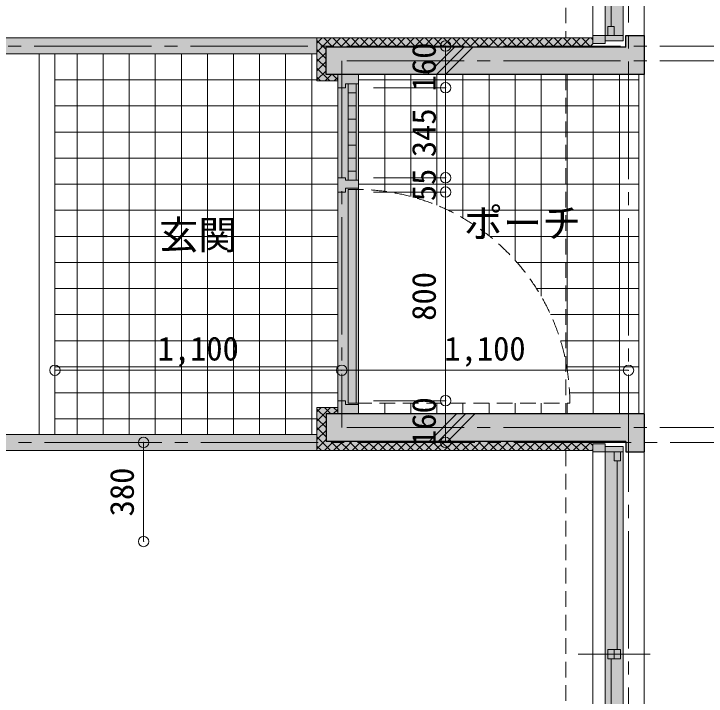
# Model space of a CAD drawing. Units: millimetres at full size, sheet at 1:50. Extents: x -9674 to 9699, y -6794 to 6791.
# Drawn here: x 4065 to 6720, y -941 to 1675 of the extents above; entities that cross this region are included whole.
import ezdxf
from ezdxf.enums import TextEntityAlignment as Align

# ---------------------------------------------------------------- set-up
doc = ezdxf.new("R2010")
doc.units = ezdxf.units.MM
doc.header["$LTSCALE"] = 50
doc.header["$PDMODE"] = 32
doc.header["$PDSIZE"] = 40
doc.linetypes.add('CHAIN2', pattern=[12, 9, -1, 1, -1])
doc.linetypes.add('DASHED1', pattern=[1.8, 1.2, -0.6])
for name, color, linetype, lineweight in [('1-0_芯', 7, 'CHAIN2', 9), ('1-1_躯体', 2, 'Continuous', 25), ('1-2_間仕切', 3, 'Continuous', 18), ('1-3_建具', 3, 'Continuous', 18), ('1-5_設備', 7, 'Continuous', 9), ('1-6_ﾊﾞﾙｺﾆｰ・階段', 4, 'Continuous', 9), ('1-8_ハッチ', 4, 'Continuous', 9), ('1-A_文字', 7, 'Continuous', 9), ('1-B_寸法', 7, 'Continuous', 9), ('1-C_梁', 7, 'DASHED1', 9)]:
    doc.layers.add(name, color=color, linetype=linetype, lineweight=lineweight)
for name, color, linetype in [('4-0', 1, 'Continuous'), ('4-1', 2, 'Continuous'), ('4-2', 4, 'Continuous'), ('4-F', 4, 'Continuous')]:
    doc.layers.add(name, color=color, linetype=linetype)
doc.styles.add('ＭＳ ゴシック', font='')
doc.styles.get('ＭＳ ゴシック').set_extended_font_data('MS Gothic')

msp = doc.modelspace()

# ---------------------------------------------------------------- linework, layer by layer
at = {"layer": '1-0_芯'}
for p, q in [((6422.5, 4491.87), (6422.5, -3188.13)), ((8192.5, 1551.87), (2022.5, 1551.87)), ((5322.5, 1495.37), (5322.5, 88.37)), ((8192.5, 1495.37), (5322.5, 1495.37)), ((8192.5, 88.37), (5322.5, 88.37)), ((-8417.5, 31.87), (8192.5, 31.87))]:
    msp.add_line(p, q, dxfattribs=at)
at = {"layer": '1-1_躯体'}
for p, q in [((6412.5, 1547.87), (6412.5, 1591.85)), ((6412.5, 1547.87), (5262.5, 1547.87)), ((6482.5, 140.87), (6482.5, -4.15)), ((6412.5, 35.87), (5262.5, 35.87))]:
    msp.add_line(p, q, dxfattribs=at)
for points in [[(6412.5, 1591.85), (6482.5, 1591.85), (6482.5, 1442.87)], [(6482.5, 1442.87), (5262.5, 1442.87), (5262.5, 1547.87)], [(6482.5, 140.87), (5262.5, 140.87), (5262.5, 35.87)], [(6412.5, 35.87), (6412.5, -4.15), (6482.5, -4.15)]]:
    msp.add_lwpolyline(points, dxfattribs=at)
at = {"layer": '1-2_間仕切'}
for p, q in [((5227.5, 1582.87), (3702.5, 1582.87)), ((5227.5, 1521.87), (3702.5, 1521.87)), ((5227.5, 61.87), (3702.5, 61.87)), ((5227.5, 0.87), (3702.5, 0.87))]:
    msp.add_line(p, q, dxfattribs=at)
at = {"layer": '1-3_建具', "color": 7, "lineweight": 9}
for p, q in [((6285.5, 1591.85), (6285.5, 2861.85)), ((6332.5, 2846.85), (6332.5, 1606.85)), ((6402.5, 2846.85), (6402.5, 1606.85)), ((6482.5, 1591.85), (6482.5, 2861.85)), ((6332.5, 1606.85), (6332.5, 1591.85)), ((6402.5, 1571.85), (6402.5, 1606.85)), ((6332.5, 1591.85), (6402.5, 1591.85)), ((6402.5, 1571.85), (6332.5, 1571.85)), ((5307.5, 1046.87), (5307.5, 1391.87)), ((5347.5, 1036.87), (5347.5, 1406.87)), ((5377.5, 1036.87), (5377.5, 1406.87)), ((5387.5, 1406.87), (5387.5, 1036.87)), ((5347.5, 1371.87), (5377.5, 1371.87)), ((5347.5, 1321.87), (5377.5, 1321.87)), ((5347.5, 1271.87), (5377.5, 1271.87)), ((5347.5, 1221.87), (5377.5, 1221.87)), ((5347.5, 1171.87), (5377.5, 1171.87)), ((5347.5, 1121.87), (5377.5, 1121.87)), ((5347.5, 1071.87), (5377.5, 1071.87)), ((5307.5, 991.87), (5307.5, 191.87)), ((5387.5, 176.87), (5387.5, 1006.87)), ((6402.5, 15.85), (6332.5, 15.85)), ((6402.5, 15.85), (6402.5, -19.15)), ((6285.5, -1556.13), (6285.5, -4.15)), ((6332.5, -4.15), (6402.5, -4.15)), ((6332.5, -19.15), (6332.5, -4.15)), ((6332.5, -19.15), (6332.5, -1541.13)), ((6402.5, -19.15), (6402.5, -1541.13)), ((6482.5, -1556.13), (6482.5, -4.15)), ((6505.98, -780.14), (6229.02, -780.14))]:
    msp.add_line(p, q, dxfattribs=at)
at = {"layer": '1-3_建具'}
for p, q in [((6355.5, 2209.35), (6355.5, 1626.85)), ((6343.5, 1626.85), (6343.5, 1591.85)), ((6285.5, 1591.85), (6332.5, 1591.85)), ((6285.5, 1561.85), (6285.5, 1591.85)), ((6332.5, 1561.85), (6332.5, 1591.85)), ((6285.5, 1561.85), (6286.53, 1561.85)), ((6285.5, 1561.85), (6332.5, 1561.85)), ((5307.5, 1442.87), (5307.5, 1391.87)), ((5387.5, 1406.87), (5387.5, 1442.87)), ((5307.5, 1427.87), (5307.5, 1406.87)), ((5337.5, 1391.87), (5307.5, 1391.87)), ((5307.5, 1046.87), (5307.5, 991.87)), ((5337.5, 991.87), (5307.5, 991.87)), ((5337.5, 991.87), (5337.5, 1006.87)), ((5347.5, 181.87), (5347.5, 1001.87)), ((5377.5, 1001.87), (5347.5, 1001.87)), ((5377.5, 181.87), (5377.5, 1001.87)), ((5337.5, 191.87), (5307.5, 191.87)), ((5307.5, 140.87), (5307.5, 191.87)), ((5307.5, 155.87), (5307.5, 176.87)), ((5377.5, 181.87), (5347.5, 181.87)), ((5387.5, 176.87), (5387.5, 140.87)), ((6285.5, 25.85), (6286.53, 25.85)), ((6285.5, 25.85), (6332.5, 25.85)), ((6332.5, 25.85), (6332.5, -4.15)), ((6367.5, -39.15), (6367.5, -4.15)), ((6391.5, -39.15), (6391.5, -4.15)), ((6391.5, -39.15), (6367.5, -39.15)), ((6379.5, -762.64), (6379.5, -39.15)), ((6391.5, -762.64), (6343.5, -762.64)), ((6343.5, -762.64), (6343.5, -797.64)), ((6367.5, -762.64), (6367.5, -797.64)), ((6391.5, -762.64), (6391.5, -797.64)), ((6391.5, -797.64), (6343.5, -797.64)), ((6355.5, -797.64), (6355.5, -1521.13))]:
    msp.add_line(p, q, dxfattribs=at)
at = {"layer": '1-3_建具', "color": 7, "linetype": 'DASHED1', "lineweight": 9}
msp.add_line((5377.5, 181.87), (6197.5, 181.87), dxfattribs=at)
at = {"layer": '1-3_建具'}
for points in [[(6343.5, 1626.85), (6367.5, 1626.85), (6367.5, 1591.85)], [(5337.5, 1391.87), (5337.5, 1406.87), (5387.5, 1406.87)], [(5307.5, 1046.87), (5337.5, 1046.87), (5337.5, 1036.87), (5387.5, 1036.87)], [(5337.5, 1006.87), (5387.5, 1006.87), (5387.5, 1036.87)], [(5337.5, 191.87), (5337.5, 176.87), (5387.5, 176.87)], [(6285.5, 25.85), (6285.5, -4.15), (6332.5, -4.15)]]:
    msp.add_lwpolyline(points, dxfattribs=at)
at = {"layer": '1-3_建具', "color": 7, "linetype": 'DASHED1', "lineweight": 9}
msp.add_arc((5377.5, 181.87), 820, 0, 90, dxfattribs=at)
at = {"layer": '1-5_設備'}
for p, q in [((4162.5, 1521.87), (4162.5, 61.87)), ((4222.5, 1521.87), (4222.5, 61.87))]:
    msp.add_line(p, q, dxfattribs=at)
at = {"layer": '1-6_ﾊﾞﾙｺﾆｰ・階段'}
for p, q in [((4307.5, 1521.87), (4307.5, 61.87)), ((4407.5, 1521.87), (4407.5, 61.87)), ((4507.5, 1521.87), (4507.5, 61.87)), ((4607.5, 1521.87), (4607.5, 61.87)), ((4707.5, 1521.87), (4707.5, 61.87)), ((4807.5, 1521.87), (4807.5, 61.87)), ((4907.5, 1521.87), (4907.5, 61.87)), ((5007.5, 1521.87), (5007.5, 61.87)), ((5107.5, 1521.87), (5107.5, 61.87)), ((5207.5, 1521.87), (5207.5, 61.87)), ((5487.5, 994.46), (5487.5, 1442.87)), ((5587.5, 974.52), (5587.5, 1442.87)), ((5687.5, 941.01), (5687.5, 1442.87)), ((5787.5, 892.01), (5787.5, 1442.87)), ((5887.5, 823.97), (5887.5, 1442.87)), ((5987.5, 729.87), (5987.5, 1442.87)), ((6087.5, 592.11), (6087.5, 1442.87)), ((6187.5, 309.54), (6187.5, 1442.87)), ((6287.5, 140.87), (6287.5, 1442.87)), ((6387.5, 140.87), (6387.5, 1442.87)), ((6462.5, 1442.87), (6462.5, 140.87)), ((6482.5, 1442.87), (6482.5, 140.87)), ((5227.5, 1421.87), (4222.5, 1421.87)), ((6462.5, 1421.87), (5387.5, 1421.87)), ((5307.5, 1321.87), (4222.5, 1321.87)), ((6462.5, 1321.87), (5387.5, 1321.87)), ((5307.5, 1221.87), (4222.5, 1221.87)), ((6462.5, 1221.87), (5387.5, 1221.87)), ((5307.5, 1121.87), (4222.5, 1121.87)), ((6462.5, 1121.87), (5387.5, 1121.87)), ((5307.5, 1021.87), (4222.5, 1021.87)), ((6462.5, 1021.87), (5387.5, 1021.87)), ((5307.5, 921.87), (4222.5, 921.87)), ((6462.5, 921.87), (5730.77, 921.87)), ((5307.5, 821.87), (4222.5, 821.87)), ((6462.5, 821.87), (5890.14, 821.87)), ((5307.5, 721.87), (4222.5, 721.87)), ((6462.5, 721.87), (5994.59, 721.87)), ((5307.5, 621.87), (4222.5, 621.87)), ((6462.5, 621.87), (6069.45, 621.87)), ((5307.5, 521.87), (4222.5, 521.87)), ((6462.5, 521.87), (6123.69, 521.87)), ((5307.5, 421.87), (4222.5, 421.87)), ((6462.5, 421.87), (6161.59, 421.87)), ((5307.5, 321.87), (4222.5, 321.87)), ((6462.5, 321.87), (6187.5, 321.87)), ((5307.5, 221.87), (4222.5, 221.87)), ((6462.5, 221.87), (6196.52, 221.87)), ((5487.5, 140.87), (5487.5, 181.87)), ((5587.5, 140.87), (5587.5, 181.87)), ((5687.5, 140.87), (5687.5, 181.87)), ((5787.5, 140.87), (5787.5, 181.87)), ((5887.5, 140.87), (5887.5, 181.87)), ((5987.5, 140.87), (5987.5, 181.87)), ((6087.5, 140.87), (6087.5, 181.87)), ((6187.5, 140.87), (6187.5, 181.87)), ((5227.5, 121.87), (4222.5, 121.87))]:
    msp.add_line(p, q, dxfattribs=at)
at = {"layer": '1-8_ハッチ'}
for p, q in [((5227.5, 1417.87), (5227.5, 1582.87)), ((5227.5, 1527.95), (5282.42, 1582.87)), ((5227.5, 1563.31), (5247.06, 1582.87)), ((5227.5, 1582.87), (6285.5, 1582.87)), ((5227.5, 1573.49), (5262.5, 1538.49)), ((5253.47, 1582.87), (5288.47, 1547.87)), ((5282.77, 1547.87), (5317.77, 1582.87)), ((5288.83, 1582.87), (5323.83, 1547.87)), ((5318.13, 1547.87), (5353.13, 1582.87)), ((5324.19, 1582.87), (5359.19, 1547.87)), ((5353.48, 1547.87), (5388.48, 1582.87)), ((5359.54, 1582.87), (5394.54, 1547.87)), ((5388.84, 1547.87), (5423.84, 1582.87)), ((5394.9, 1582.87), (5429.9, 1547.87)), ((5424.19, 1547.87), (5459.19, 1582.87)), ((5430.25, 1582.87), (5465.25, 1547.87)), ((5459.55, 1547.87), (5494.55, 1582.87)), ((5465.61, 1582.87), (5500.61, 1547.87)), ((5494.9, 1547.87), (5529.9, 1582.87)), ((5500.96, 1582.87), (5535.96, 1547.87)), ((5530.26, 1547.87), (5565.26, 1582.87)), ((5536.32, 1582.87), (5571.32, 1547.87)), ((5565.61, 1547.87), (5600.61, 1582.87)), ((5571.67, 1582.87), (5606.67, 1547.87)), ((5600.97, 1547.87), (5635.97, 1582.87)), ((5607.03, 1582.87), (5642.03, 1547.87)), ((5636.33, 1547.87), (5671.33, 1582.87)), ((5642.38, 1582.87), (5677.38, 1547.87)), ((5671.68, 1547.87), (5706.68, 1582.87)), ((5677.74, 1582.87), (5712.74, 1547.87)), ((5707.04, 1547.87), (5742.04, 1582.87)), ((5713.09, 1582.87), (5748.09, 1547.87)), ((5742.39, 1547.87), (5777.39, 1582.87)), ((5748.45, 1582.87), (5783.45, 1547.87)), ((5777.75, 1547.87), (5812.75, 1582.87)), ((5783.8, 1582.87), (5818.8, 1547.87)), ((5813.1, 1547.87), (5848.1, 1582.87)), ((5819.16, 1582.87), (5854.16, 1547.87)), ((5848.46, 1547.87), (5883.46, 1582.87)), ((5854.52, 1582.87), (5889.52, 1547.87)), ((5883.81, 1547.87), (5918.81, 1582.87)), ((5889.87, 1582.87), (5924.87, 1547.87)), ((5919.17, 1547.87), (5954.17, 1582.87)), ((5925.23, 1582.87), (5960.23, 1547.87)), ((5954.52, 1547.87), (5989.52, 1582.87)), ((5960.58, 1582.87), (5995.58, 1547.87)), ((5989.88, 1547.87), (6024.88, 1582.87)), ((5995.94, 1582.87), (6030.94, 1547.87)), ((6025.23, 1547.87), (6060.23, 1582.87)), ((6031.29, 1582.87), (6066.29, 1547.87)), ((6060.59, 1547.87), (6095.59, 1582.87)), ((6066.65, 1582.87), (6101.65, 1547.87)), ((6095.94, 1547.87), (6130.94, 1582.87)), ((6102, 1582.87), (6137, 1547.87)), ((6131.3, 1547.87), (6166.3, 1582.87)), ((6137.36, 1582.87), (6172.36, 1547.87)), ((6166.66, 1547.87), (6201.66, 1582.87)), ((6172.71, 1582.87), (6207.71, 1547.87)), ((6202.01, 1547.87), (6237.01, 1582.87)), ((6208.07, 1582.87), (6243.07, 1547.87)), ((6237.37, 1547.87), (6272.37, 1582.87)), ((6243.42, 1582.87), (6278.42, 1547.87)), ((6278.78, 1582.87), (6285.5, 1576.15)), ((5650.15, 1442.87), (5755.15, 1547.87)), ((5685.51, 1442.87), (5790.51, 1547.87)), ((5720.87, 1442.87), (5825.87, 1547.87)), ((6272.72, 1547.87), (6285.5, 1560.65)), ((5227.5, 1538.13), (5262.5, 1503.13)), ((5227.5, 1492.6), (5262.5, 1527.6)), ((5227.5, 1502.78), (5262.5, 1467.78)), ((5227.5, 1457.24), (5262.5, 1492.24)), ((5227.5, 1467.42), (5277.05, 1417.87)), ((5227.5, 1421.89), (5262.5, 1456.89)), ((5258.84, 1417.87), (5283.84, 1442.87)), ((5287.41, 1442.87), (5307.5, 1422.78)), ((5227.5, 1432.07), (5241.7, 1417.87)), ((5227.5, 1417.87), (5307.5, 1417.87)), ((5294.19, 1417.87), (5307.5, 1431.18)), ((5227.5, 165.87), (5307.5, 165.87)), ((5227.5, 165.87), (5227.5, 0.87)), ((5227.5, 113.74), (5279.63, 165.87)), ((5227.5, 149.09), (5244.27, 165.87)), ((5256.26, 165.87), (5281.26, 140.87)), ((5291.62, 165.87), (5307.5, 149.99)), ((5227.5, 159.27), (5262.5, 124.27)), ((5289.99, 140.87), (5307.5, 158.38)), ((5657.37, 35.87), (5762.37, 140.87)), ((5692.72, 35.87), (5797.72, 140.87)), ((5728.08, 35.87), (5833.08, 140.87)), ((5227.5, 123.92), (5262.5, 88.92)), ((5227.5, 78.38), (5262.5, 113.38)), ((5227.5, 88.56), (5262.5, 53.56)), ((5227.5, 43.03), (5262.5, 78.03)), ((5227.5, 53.21), (5279.84, 0.87)), ((5227.5, 7.67), (5262.5, 42.67)), ((5256.05, 0.87), (5291.05, 35.87)), ((5280.2, 35.87), (5315.2, 0.87)), ((5291.41, 0.87), (5326.41, 35.87)), ((5315.55, 35.87), (5350.55, 0.87)), ((5326.76, 0.87), (5361.76, 35.87)), ((5350.91, 35.87), (5385.91, 0.87)), ((5362.12, 0.87), (5397.12, 35.87)), ((5386.26, 35.87), (5421.26, 0.87)), ((5397.47, 0.87), (5432.47, 35.87)), ((5421.62, 35.87), (5456.62, 0.87)), ((5432.83, 0.87), (5467.83, 35.87)), ((5456.97, 35.87), (5491.97, 0.87)), ((5468.18, 0.87), (5503.18, 35.87)), ((5492.33, 35.87), (5527.33, 0.87)), ((5503.54, 0.87), (5538.54, 35.87)), ((5527.68, 35.87), (5562.68, 0.87)), ((5538.89, 0.87), (5573.89, 35.87)), ((5563.04, 35.87), (5598.04, 0.87)), ((5574.25, 0.87), (5609.25, 35.87)), ((5598.39, 35.87), (5633.39, 0.87)), ((5609.6, 0.87), (5644.6, 35.87)), ((5633.75, 35.87), (5668.75, 0.87)), ((5644.96, 0.87), (5679.96, 35.87)), ((5669.1, 35.87), (5704.1, 0.87)), ((5680.32, 0.87), (5715.32, 35.87)), ((5704.46, 35.87), (5739.46, 0.87)), ((5715.67, 0.87), (5750.67, 35.87)), ((5739.81, 35.87), (5774.81, 0.87)), ((5751.03, 0.87), (5786.03, 35.87)), ((5775.17, 35.87), (5810.17, 0.87)), ((5786.38, 0.87), (5821.38, 35.87)), ((5810.53, 35.87), (5845.53, 0.87)), ((5821.74, 0.87), (5856.74, 35.87)), ((5845.88, 35.87), (5880.88, 0.87)), ((5857.09, 0.87), (5892.09, 35.87)), ((5881.24, 35.87), (5916.24, 0.87)), ((5892.45, 0.87), (5927.45, 35.87)), ((5916.59, 35.87), (5951.59, 0.87)), ((5927.8, 0.87), (5962.8, 35.87)), ((5951.95, 35.87), (5986.95, 0.87)), ((5963.16, 0.87), (5998.16, 35.87)), ((5987.3, 35.87), (6022.3, 0.87)), ((5998.51, 0.87), (6033.51, 35.87)), ((6022.66, 35.87), (6057.66, 0.87)), ((6033.87, 0.87), (6068.87, 35.87)), ((6058.01, 35.87), (6093.01, 0.87)), ((6069.22, 0.87), (6104.22, 35.87)), ((6093.37, 35.87), (6128.37, 0.87)), ((6104.58, 0.87), (6139.58, 35.87)), ((6128.72, 35.87), (6163.72, 0.87)), ((6139.93, 0.87), (6174.93, 35.87)), ((6164.08, 35.87), (6199.08, 0.87)), ((6175.29, 0.87), (6210.29, 35.87)), ((6199.43, 35.87), (6234.43, 0.87)), ((6210.65, 0.87), (6245.65, 35.87)), ((6234.79, 35.87), (6269.79, 0.87)), ((6246, 0.87), (6281, 35.87)), ((6270.14, 35.87), (6285.5, 20.51)), ((5227.5, 17.85), (5244.48, 0.87)), ((5227.5, 0.87), (6285.5, 0.87)), ((6281.36, 0.87), (6285.5, 5.01))]:
    msp.add_line(p, q, dxfattribs=at)
at = {"layer": '1-B_寸法'}
for p, q in [((5720.96, 1391.87), (5720.96, 1551.87)), ((5444.11, 1391.87), (5720.96, 1391.87)), ((5720.96, 1046.87), (5720.96, 1391.87)), ((5444.11, 1046.87), (5720.96, 1046.87)), ((5720.96, 991.87), (5720.96, 1046.87)), ((5444.11, 991.87), (5720.96, 991.87)), ((5720.96, 191.87), (5720.96, 991.87)), ((4222.5, 308.3), (5322.5, 308.3)), ((5322.5, 308.3), (6422.5, 308.3)), ((5444.11, 191.87), (5720.96, 191.87)), ((5720.96, 191.87), (5720.96, 31.87)), ((4562.68, 31.87), (4562.68, -348.13))]:
    msp.add_line(p, q, dxfattribs=at)
at = {"layer": '1-B_寸法', "color": 3}
for p in [(5720.96, 1551.87), (5720.96, 1391.87), (5720.96, 1046.87), (5720.96, 991.87), (4222.5, 308.3), (5322.5, 308.3), (6422.5, 308.3), (5720.96, 191.87), (4562.68, 31.87), (5720.96, 31.87), (4562.68, -348.13)]:
    msp.add_point(p, dxfattribs=at)
at = {"layer": '1-C_梁'}
for p, q in [((6182.5, 2868.85), (6182.5, 1582.87)), ((6182.5, 1442.87), (6182.5, 140.87)), ((6182.5, 0.87), (6182.5, -1563.13))]:
    msp.add_line(p, q, dxfattribs=at)
at = {"layer": '4-0'}
for points in [[(6412.5, 1591.85), (6482.5, 1591.85), (6482.5, 1442.87)], [(6482.5, 1442.87), (6412.5, 1547.87), (6412.5, 1591.85)], [(5262.5, 1442.87), (5262.5, 1547.87), (6412.5, 1547.87)], [(6482.5, 1442.87), (5262.5, 1442.87), (6412.5, 1547.87)], [(6482.5, 140.87), (6412.5, 35.87), (5262.5, 35.87)], [(6482.5, 140.87), (5262.5, 35.87), (5262.5, 140.87)], [(6482.5, 140.87), (6482.5, -4.15), (6412.5, -4.15)], [(6482.5, 140.87), (6412.5, -4.15), (6412.5, 35.87)]]:
    msp.add_solid(points, dxfattribs=at)
at = {"layer": '4-1'}
for points in [[(6332.5, 1571.85), (6402.5, 1571.85), (6332.5, 2881.85), (6402.5, 2881.85)], [(5307.5, 140.87), (5387.5, 140.87), (5307.5, 1442.87), (5387.5, 1442.87)], [(6332.5, -1576.13), (6402.5, -1576.13), (6332.51, 15.85), (6402.5, 15.85)]]:
    msp.add_solid(points, dxfattribs=at)
at = {"layer": '4-2'}
for points in [[(3702.5, 1582.87), (3702.5, 1521.87), (5227.5, 1582.87), (5227.5, 1521.87)], [(3702.5, 61.87), (3702.5, 0.87), (5227.5, 61.87), (5227.5, 0.87)]]:
    msp.add_solid(points, dxfattribs=at)
at = {"layer": '4-F'}
for points in [[(5262.5, 1547.87), (5227.5, 1582.87), (5227.5, 1417.87)], [(5227.5, 1582.87), (5262.5, 1547.87), (6285.5, 1561.85)], [(5227.5, 1582.87), (6285.5, 1561.85), (6332.5, 1561.85)], [(6332.5, 1561.85), (6285.5, 1582.87), (5227.5, 1582.87)], [(6332.5, 1561.85), (6332.5, 1591.85), (6285.5, 1591.85)], [(6332.5, 1561.85), (6285.5, 1591.85), (6285.5, 1582.87)], [(5227.5, 1417.87), (5262.5, 1442.87), (5262.5, 1547.87)], [(6285.5, 1561.85), (6285.55, 1547.99), (5262.5, 1547.87)], [(5227.5, 1417.87), (5307.5, 1417.87), (5307.5, 1442.87)], [(5227.5, 1417.87), (5307.5, 1442.87), (5262.5, 1442.87)], [(5307.5, 140.87), (5307.5, 165.87), (5227.5, 165.87)], [(5262.5, 140.87), (5307.5, 140.87), (5227.5, 165.87)], [(5262.5, 140.87), (5227.5, 165.87), (5227.5, 0.87)], [(5262.5, 35.87), (5262.5, 140.87), (5227.5, 0.87)], [(5262.5, 35.87), (5227.5, 0.87), (6285.5, 0.87)], [(6285.5, 0.87), (6332.51, 35.88), (5262.5, 35.87)], [(6285.5, -4.15), (6332.5, -4.15), (6332.51, 35.88)], [(6285.5, 0.87), (6285.5, -4.15), (6332.51, 35.88)]]:
    msp.add_solid(points, dxfattribs=at)

# ---------------------------------------------------------------- texts
at = {"layer": '1-A_文字', "style": 'ＭＳ ゴシック'}
for s, p in [('ポーチ', (5791.14, 785.08)), ('玄関', (4621.79, 739.81))]:
    msp.add_text(s, height=110, dxfattribs=at).set_placement(p, align=Align.BOTTOM_LEFT)
at = {"layer": '1-B_寸法', "style": 'ＭＳ ゴシック'}
for s, p in [('160', (5710.96, 1378.12)), ('345', (5710.96, 1125.62)), ('55', (5710.96, 956.87)), ('800', (5710.96, 498.12)), ('160', (5710.96, 18.12)), ('380', (4552.68, -251.88))]:
    msp.add_text(s, height=91.64, rotation=90, dxfattribs=at).set_placement(p, align=Align.BOTTOM_LEFT)
for p in [(4616.25, 318.3), (5716.25, 318.3)]:
    msp.add_text('1,100', height=91.64, dxfattribs=at).set_placement(p, align=Align.BOTTOM_LEFT)

doc.saveas('drawing.dxf')
